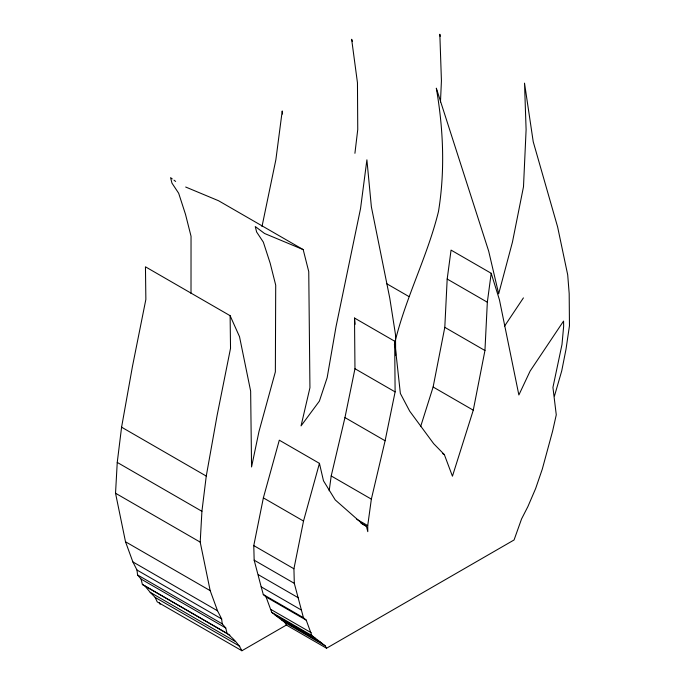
<?xml version="1.0" encoding="UTF-8"?>
<svg xmlns="http://www.w3.org/2000/svg" width="685" height="685" viewBox="0 0 685 685"><rect width="100%" height="100%" fill="white"/><g stroke="black" fill="none" stroke-linecap="round" stroke-linejoin="round"><path stroke-width="1.03" d="M191.012 293.454L191.038 236.265L185.507 214.354L178.665 193.238L171.961 183.118L170.574 177.646L172.269 178.913M440.472 101.928L441.431 80.787L439.838 34.25L440.155 36.348M420.624 426.627L433.125 387.008L444.796 327.336L447.185 279.035L451.055 250.102L491.196 273.281L499.442 299.799L518.87 394.997L530.139 371.03L563.567 321.068L563.644 326.368L562 344.461L552.932 387.402L556.271 414.827L552.598 431.165L542.306 469.097L535.627 488.585L527.887 506.592L521.559 518.947L514.067 539.968L326.539 648.233L286.39 625.054L284.986 622.588L271.697 612.339L266.08 596.96L263.288 594.511L261.182 586.831L254.161 560.167L253.775 545.594L263.365 497.875L279.3 440.181L319.441 463.36L323.483 480.801L335.23 499.913L362.536 523.956L366.441 526.32L367.785 531.654L367.725 525.592L371.356 499.134L385.107 440.755L395.117 391.897L394.663 341.216L354.513 318.037L354.967 368.718L344.957 417.576L331.206 475.955L329.177 490.768M394.663 341.216L400.365 393.464L409.707 411.171L433.673 443.674L444.334 454.575L452.442 476.212L473.275 410.187L484.946 350.514L487.335 302.213L491.196 273.281M286.39 625.054L241.891 650.75C238.663 643.909 232.832 638.112 227.052 633.36L225.75 627.957L141.084 579.073L137.565 574.955L136.983 570.031L132.864 561.905L125.509 541.766L115.534 493.234L117.246 462.418L121.587 427.192L132.419 366.612L145.862 299.422L145.451 266.808L230.117 315.691L239.519 336.686L250.642 391.109L251.558 466.964L258.981 431.516L275.361 371.869L275.712 285.148L270.181 263.237L263.34 242.13L256.627 232.001L255.248 226.529L264.556 233.482L303.19 249.605L308.747 271.62L309.937 387.744L301.049 425.89L319.381 401.127L327.147 377.709L336.027 326.668L360.541 208.565L366.903 159.828L371.373 206.819L389.774 298.146L395.502 334.657L395.656 355.258M225.75 627.957L222.231 623.838L221.649 618.923L217.539 610.797L210.184 590.65L200.2 542.118L201.921 511.301L206.262 476.075L217.094 415.495L230.528 348.314L230.117 315.691M354.916 153.303L357.75 129.551L357.459 82.782L351.645 39.276L352.304 41.314M326.539 648.233L325.135 645.767L311.846 635.517L306.229 620.139L303.438 617.69L294.302 583.346L293.925 568.773L303.515 521.054L319.441 463.36M261.987 226.572L275.875 159.682L282.229 110.944L282.528 114.078M554.482 395.964L561.734 370.868L565.998 349.316L569.466 325.717L569.184 293.6L567.711 274.908L557.624 226.966L533.23 141.761L524.513 83.133L526.106 129.679L523.494 186.757L512.457 242.062L498.671 293.822L488.688 251.172L436.311 88.168C443.358 128.866 445.164 170.608 438.486 211.477C427.337 257.021 404.929 298.883 394.372 344.692M523.417 297.889L504.537 326.154M185.678 187.022L218.515 200.722L303.19 249.605M447.185 279.035L487.335 302.213M386.76 283.753L408.851 296.502M444.796 327.336L484.946 350.514M433.125 387.008L473.275 410.187M354.967 368.718L395.117 391.897M442.51 453.521L444.334 454.575M344.957 417.576L385.107 440.755M331.206 475.955L371.356 499.134M356.782 519.273L367.725 525.592M360.969 523.16L366.441 526.32M263.365 497.875L303.515 521.054M121.587 427.192L206.262 476.075M117.246 462.418L201.921 511.301M253.775 545.594L293.925 568.773M254.161 560.167L294.302 583.346M258.365 574.715L298.514 597.894M115.534 493.234L200.2 542.118M261.182 586.831L301.332 610.01M263.288 594.511L303.438 617.69M266.08 596.96L306.229 620.139M270.995 609.504L311.136 632.683M271.697 612.339L311.846 635.517M275.19 615.198L315.34 638.377M281.492 619.719L321.633 642.898M284.986 622.588L325.135 645.767M125.509 541.766L210.184 590.65M132.864 561.905L217.539 610.797M136.983 570.031L221.649 618.923M137.565 574.955L222.231 623.838M141.084 579.073L142.386 584.476L227.052 633.36M142.386 584.476L229.92 635.235M145.246 586.351L150.186 592.328L234.861 641.211M150.186 592.328L155.17 597.423L239.836 646.306M241.891 650.75L157.225 601.867L155.17 597.423M173.964 180.172L175.651 181.439M159.417 602.663L160.11 604.324M354.513 318.037L355.13 324.296"/></g></svg>
